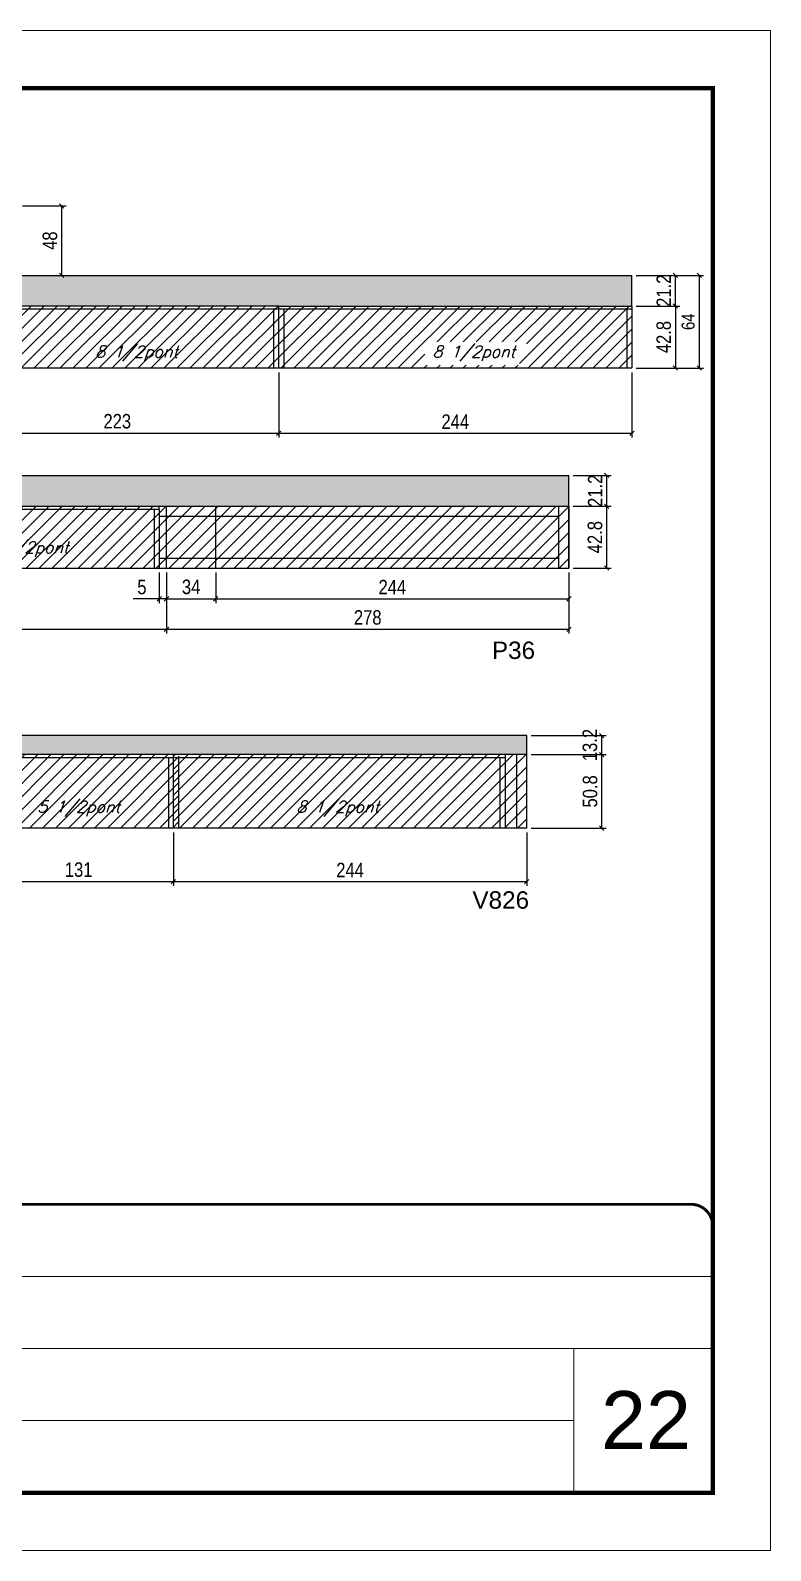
# Model space of a CAD drawing. Extents: x -20960 to -5926, y -2106 to 21915.
# Drawn here: x -9635 to -9123, y 15123 to 16173 of the extents above; entities that cross this region are included whole.
import ezdxf

# ---------------------------------------------------------------- set-up
doc = ezdxf.new("R2010")
doc.units = 0
doc.linetypes.add('CONTINUO', pattern=[0])
doc.linetypes.add('DASHED', pattern=[0.75, 0.5, -0.25])
for name, color, linetype in [('5', 5, 'Continuous'), ('COTA', 241, 'Continuous'), ('Painéis', 200, 'Continuous'), ('Reaproveitamento', 251, 'Continuous'), ('SARR_2.2x7', 40, 'Continuous'), ('SARR_3.5x7', 81, 'Continuous'), ('texto', 7, 'Continuous')]:
    doc.layers.add(name, color=color, linetype=linetype)
for name, color, linetype, lineweight in [('CARIMBO', 255, 'Continuous', 9), ('Folhas', 255, 'Continuous', 9), ('SARRAFO DE PRESSAO', 251, 'DASHED', 9)]:
    doc.layers.add(name, color=color, linetype=linetype, lineweight=lineweight)
doc.styles.add('ARIAL', font='arial.ttf')
doc.styles.add('COTA TECNICA', font='techl___.ttf', dxfattribs={"height": 10})
doc.styles.add('COTA TECNICA-50', font='techl___.ttf', dxfattribs={"height": 9})
doc.styles.add('Romans', font='romans.shx')
doc.styles.get("Standard").update_dxf_attribs({"font": 'arial.ttf'})
doc.dimstyles.new('COTA PAINEL-50', dxfattribs={"dimtxt": 9, "dimasz": 3, "dimexe": 3, "dimexo": 3, "dimgap": 3, "dimtad": 1, "dimdec": 1, "dimzin": 12, "dimdsep": 46, "dimtxsty": 'COTA TECNICA-50', "dimblk1": 'OBLIQUE', "dimblk2": 'OBLIQUE', "dimsah": 1, "dimcen": 0.9, "dimclrd": 4, "dimclre": 4, "dimclrt": 240, "dimadec": 1, "dimazin": 3, "dimtfac": 1, "dimtdec": 1, "dimtmove": 0, "dimatfit": 3, "dimfxl": 1, "dimtolj": 1, "dimtzin": 12, "dimarcsym": 0})
doc.dimstyles.new('PAINEL', dxfattribs={"dimtxt": 10, "dimasz": 3, "dimexe": 3, "dimexo": 3, "dimgap": 3, "dimtad": 1, "dimdec": 1, "dimzin": 12, "dimdsep": 46, "dimtxsty": 'COTA TECNICA', "dimblk1": 'OBLIQUE', "dimblk2": 'OBLIQUE', "dimsah": 1, "dimcen": 0.9, "dimclrd": 4, "dimclre": 4, "dimclrt": 240, "dimadec": 1, "dimazin": 3, "dimtfac": 1, "dimtdec": 1, "dimtmove": 0, "dimatfit": 3, "dimfxl": 1, "dimtolj": 1, "dimtzin": 12, "dimarcsym": 0})
pattern_1 = [(45, (-152502.465, -12538.4326), (-4.49012806, 4.49012806), [])]

# ---------------------------------------------------------------- blocks, each defined once
blk = doc.blocks.new('9999999999')
at = {"color": 30, "linetype": 'CONTINUO'}
for p, q in [((98564.6, 34379.6), (99584, 34379.6)), ((98564.6, 34329.8), (99488, 34329.8)), ((99584, 34329.8), (99488, 34329.8)), ((99488, 34329.8), (99488, 34230.2)), ((98564.6, 34280), (99488, 34280))]:
    blk.add_line(p, q, dxfattribs=at)
at = {"color": 30, "linetype": 'CONTINUO', "const_width": 2}
blk.add_lwpolyline([(99584, 34230.2), (99584, 34414.4, 0.414214), (99569, 34429.4), (98229, 34429.4, 0.414214), (98214, 34414.4), (98214, 34245.2, 0.414214), (98229, 34230.2), (99584, 34230.2)], format="xyb", dxfattribs=at)
at = {"layer": 'Folhas'}
blk.add_lwpolyline([(98139, 34190.2), (99624, 34190.2), (99624, 35240.2), (98139, 35240.2)], close=True, dxfattribs=at)
at = {"layer": 'Folhas', "color": 30, "const_width": 3}
blk.add_lwpolyline([(98214, 34230.2), (99584, 34230.2), (99584, 35200.2), (98214, 35200.2)], close=True, dxfattribs=at)
blk = doc.blocks.new('_Oblique')
at = {"color": 0, "linetype": 'ByBlock', "lineweight": -2}
blk.add_line((-0.5, -0.5), (0.5, 0.5), dxfattribs=at)
blk = doc.blocks.new('*D790')
at = {"layer": 'COTA', "color": 4, "linetype": 'ByBlock', "lineweight": -2, "transparency": 16777216}
for p, q in [((-9463.3, 15936.3), (-9463.3, 15891.3)), ((-9219.3, 15936.3), (-9219.3, 15891.3)), ((-9463.3, 15894.3), (-9219.3, 15894.3))]:
    blk.add_line(p, q, dxfattribs=at)
at = {"layer": 'Defpoints', "color": 0, "linetype": 'ByBlock', "transparency": 16777216}
for p in [(-9463.3, 15939.3), (-9219.3, 15939.3), (-9219.3, 15894.3)]:
    blk.add_point(p, dxfattribs=at)
at = {"layer": 'COTA', "color": 4, "linetype": 'ByBlock', "lineweight": -2, "transparency": 16777216, "xscale": 3, "yscale": 3, "zscale": 3, "rotation": 180}
blk.add_blockref('_Oblique', (-9463.3, 15894.3), dxfattribs=at)
at = {"layer": 'COTA', "color": 4, "linetype": 'ByBlock', "lineweight": -2, "transparency": 16777216, "xscale": 3, "yscale": 3, "zscale": 3}
blk.add_blockref('_Oblique', (-9219.3, 15894.3), dxfattribs=at)
at = {"layer": 'COTA', "color": 240, "linetype": 'ByBlock', "transparency": 16777216, "insert": (-9341.3, 15902.3), "char_height": 10, "attachment_point": 5, "style": 'COTA TECNICA'}
blk.add_mtext('\\A1;244', dxfattribs=at)
blk = doc.blocks.new('*D792')
at = {"layer": 'COTA', "color": 4, "linetype": 'ByBlock', "lineweight": -2, "transparency": 16777216}
for p, q in [((-9216.3, 16003.3), (-9186.2, 16003.3)), ((-9189.2, 15982.1), (-9189.2, 16003.3)), ((-9216.3, 15982.1), (-9186.2, 15982.1))]:
    blk.add_line(p, q, dxfattribs=at)
at = {"layer": 'Defpoints', "color": 0, "linetype": 'ByBlock', "transparency": 16777216}
for p in [(-9219.3, 16003.3), (-9189.2, 16003.3), (-9219.3, 15982.1)]:
    blk.add_point(p, dxfattribs=at)
at = {"layer": 'COTA', "color": 4, "linetype": 'ByBlock', "lineweight": -2, "transparency": 16777216, "xscale": 3, "yscale": 3, "zscale": 3}
for p, rotation in [((-9189.2, 16003.3), 90), ((-9189.2, 15982.1), 270)]:
    blk.add_blockref('_Oblique', p, dxfattribs=dict(at, rotation=rotation))
at = {"layer": 'COTA', "color": 240, "linetype": 'ByBlock', "transparency": 16777216, "insert": (-9197.3, 15992.7), "char_height": 10, "attachment_point": 5, "rotation": 90, "style": 'COTA TECNICA'}
blk.add_mtext('\\A1;21.2', dxfattribs=at)
blk = doc.blocks.new('*D822')
at = {"layer": 'COTA', "color": 4, "lineweight": -2, "transparency": 16777216}
for p, q in [((-9686.3, 15936.3), (-9686.3, 15891.3)), ((-9463.3, 15936.3), (-9463.3, 15891.3)), ((-9686.3, 15894.3), (-9463.3, 15894.3))]:
    blk.add_line(p, q, dxfattribs=at)
at = {"layer": 'Defpoints', "color": 0, "transparency": 16777216}
for p in [(-9686.3, 15939.3), (-9463.3, 15939.3), (-9463.3, 15894.3)]:
    blk.add_point(p, dxfattribs=at)
at = {"layer": 'COTA', "color": 4, "lineweight": -2, "transparency": 16777216, "xscale": 3, "yscale": 3, "zscale": 3, "rotation": 180}
blk.add_blockref('_Oblique', (-9686.3, 15894.3), dxfattribs=at)
at = {"layer": 'COTA', "color": 4, "lineweight": -2, "transparency": 16777216, "xscale": 3, "yscale": 3, "zscale": 3}
blk.add_blockref('_Oblique', (-9463.3, 15894.3), dxfattribs=at)
at = {"layer": 'COTA', "color": 240, "transparency": 16777216, "insert": (-9574.8, 15902.5), "char_height": 10, "attachment_point": 5, "style": 'COTA TECNICA'}
blk.add_mtext('\\A1;223', dxfattribs=at)
blk = doc.blocks.new('*D823')
at = {"layer": 'COTA', "color": 4, "lineweight": -2, "transparency": 16777216}
for p, q in [((-9216.3, 15982.1), (-9186.2, 15982.1)), ((-9189.2, 15982.1), (-9189.2, 15939.3)), ((-9216.3, 15939.3), (-9186.2, 15939.3))]:
    blk.add_line(p, q, dxfattribs=at)
at = {"layer": 'Defpoints', "color": 0, "transparency": 16777216}
for p in [(-9219.3, 15982.1), (-9219.3, 15939.3), (-9189.2, 15939.3)]:
    blk.add_point(p, dxfattribs=at)
at = {"layer": 'COTA', "color": 4, "lineweight": -2, "transparency": 16777216, "xscale": 3, "yscale": 3, "zscale": 3}
for p, rotation in [((-9189.2, 15982.1), 90), ((-9189.2, 15939.3), 270)]:
    blk.add_blockref('_Oblique', p, dxfattribs=dict(at, rotation=rotation))
at = {"layer": 'COTA', "color": 240, "transparency": 16777216, "insert": (-9197.3, 15960.7), "char_height": 10, "attachment_point": 5, "rotation": 90, "style": 'COTA TECNICA'}
blk.add_mtext('\\A1;42.8', dxfattribs=at)
blk = doc.blocks.new('*D828')
at = {"layer": 'COTA', "color": 4, "lineweight": -2, "ltscale": 25, "transparency": 16777216}
for p, q in [((-9640.3, 16051.3), (-9610.2, 16051.3)), ((-9613.2, 16003.3), (-9613.2, 16051.3)), ((-9640.3, 16003.3), (-9610.2, 16003.3))]:
    blk.add_line(p, q, dxfattribs=at)
at = {"layer": 'Defpoints', "color": 0, "ltscale": 25, "transparency": 16777216}
for p in [(-9643.3, 16051.3), (-9613.2, 16051.3), (-9643.3, 16003.3)]:
    blk.add_point(p, dxfattribs=at)
at = {"layer": 'COTA', "color": 4, "lineweight": -2, "ltscale": 25, "transparency": 16777216, "xscale": 3, "yscale": 3, "zscale": 3}
for p, rotation in [((-9613.2, 16051.3), 90), ((-9613.2, 16003.3), 270)]:
    blk.add_blockref('_Oblique', p, dxfattribs=dict(at, rotation=rotation))
at = {"layer": 'COTA', "color": 240, "ltscale": 25, "transparency": 16777216, "insert": (-9621.3, 16027.3), "char_height": 10, "attachment_point": 5, "rotation": 90, "style": 'COTA TECNICA'}
blk.add_mtext('\\A1;48', dxfattribs=at)
blk = doc.blocks.new('*D831')
at = {"layer": 'COTA', "color": 4, "lineweight": -2, "transparency": 16777216}
for p, q in [((-9216.3, 16003.3), (-9169.8, 16003.3)), ((-9172.8, 16003.3), (-9172.8, 15939.3)), ((-9216.3, 15939.3), (-9169.8, 15939.3))]:
    blk.add_line(p, q, dxfattribs=at)
at = {"layer": 'Defpoints', "color": 0, "transparency": 16777216}
for p in [(-9219.3, 16003.3), (-9219.3, 15939.3), (-9172.8, 15939.3)]:
    blk.add_point(p, dxfattribs=at)
at = {"layer": 'COTA', "color": 4, "lineweight": -2, "transparency": 16777216, "xscale": 3, "yscale": 3, "zscale": 3}
for p, rotation in [((-9172.8, 16003.3), 90), ((-9172.8, 15939.3), 270)]:
    blk.add_blockref('_Oblique', p, dxfattribs=dict(at, rotation=rotation))
at = {"layer": 'COTA', "color": 240, "transparency": 16777216, "insert": (-9180.4, 15971.3), "char_height": 9, "attachment_point": 5, "rotation": 90, "style": 'COTA TECNICA-50'}
blk.add_mtext('\\A1;64', dxfattribs=at)
blk = doc.blocks.new('*D770')
at = {"layer": 'COTA', "color": 4, "linetype": 'ByBlock', "lineweight": -2, "transparency": 16777216}
for p, q in [((-9667, 15618.5), (-9667, 15581.6)), ((-9536, 15618.5), (-9536, 15581.6)), ((-9667, 15584.6), (-9536, 15584.6))]:
    blk.add_line(p, q, dxfattribs=at)
at = {"layer": 'Defpoints', "color": 0, "linetype": 'ByBlock', "transparency": 16777216}
for p in [(-9667, 15621.5), (-9536, 15621.5), (-9536, 15584.6)]:
    blk.add_point(p, dxfattribs=at)
at = {"layer": 'COTA', "color": 4, "linetype": 'ByBlock', "lineweight": -2, "transparency": 16777216, "xscale": 3, "yscale": 3, "zscale": 3, "rotation": 180}
blk.add_blockref('_Oblique', (-9667, 15584.6), dxfattribs=at)
at = {"layer": 'COTA', "color": 4, "linetype": 'ByBlock', "lineweight": -2, "transparency": 16777216, "xscale": 3, "yscale": 3, "zscale": 3}
blk.add_blockref('_Oblique', (-9536, 15584.6), dxfattribs=at)
at = {"layer": 'COTA', "color": 240, "linetype": 'ByBlock', "transparency": 16777216, "insert": (-9601.5, 15592.8), "char_height": 10, "attachment_point": 5, "style": 'COTA TECNICA'}
blk.add_mtext('\\A1;131', dxfattribs=at)
blk = doc.blocks.new('*D771')
at = {"layer": 'COTA', "color": 4, "linetype": 'ByBlock', "lineweight": -2, "transparency": 16777216}
for p, q in [((-9292, 15618.5), (-9292, 15581.6)), ((-9536, 15598.5), (-9536, 15581.6)), ((-9536, 15584.6), (-9292, 15584.6))]:
    blk.add_line(p, q, dxfattribs=at)
at = {"layer": 'Defpoints', "color": 0, "linetype": 'ByBlock', "transparency": 16777216}
for p in [(-9292, 15621.5), (-9536, 15601.5), (-9292, 15584.6)]:
    blk.add_point(p, dxfattribs=at)
at = {"layer": 'COTA', "color": 4, "linetype": 'ByBlock', "lineweight": -2, "transparency": 16777216, "xscale": 3, "yscale": 3, "zscale": 3, "rotation": 180}
blk.add_blockref('_Oblique', (-9536, 15584.6), dxfattribs=at)
at = {"layer": 'COTA', "color": 4, "linetype": 'ByBlock', "lineweight": -2, "transparency": 16777216, "xscale": 3, "yscale": 3, "zscale": 3}
blk.add_blockref('_Oblique', (-9292, 15584.6), dxfattribs=at)
at = {"layer": 'COTA', "color": 240, "linetype": 'ByBlock', "transparency": 16777216, "insert": (-9414, 15592.6), "char_height": 10, "attachment_point": 5, "style": 'COTA TECNICA'}
blk.add_mtext('\\A1;244', dxfattribs=at)
blk = doc.blocks.new('*D775')
at = {"layer": 'COTA', "color": 4, "lineweight": -2, "transparency": 16777216}
for p, q in [((-9289, 15672.3), (-9237.1, 15672.3)), ((-9240.1, 15621.5), (-9240.1, 15672.3)), ((-9289, 15621.5), (-9237.1, 15621.5))]:
    blk.add_line(p, q, dxfattribs=at)
at = {"layer": 'Defpoints', "color": 0, "transparency": 16777216}
for p in [(-9292, 15672.3), (-9240.1, 15672.3), (-9292, 15621.5)]:
    blk.add_point(p, dxfattribs=at)
at = {"layer": 'COTA', "color": 4, "lineweight": -2, "transparency": 16777216, "xscale": 3, "yscale": 3, "zscale": 3}
for p, rotation in [((-9240.1, 15672.3), 90), ((-9240.1, 15621.5), 270)]:
    blk.add_blockref('_Oblique', p, dxfattribs=dict(at, rotation=rotation))
at = {"layer": 'COTA', "color": 240, "transparency": 16777216, "insert": (-9248.2, 15646.9), "char_height": 10, "attachment_point": 5, "rotation": 90, "style": 'COTA TECNICA'}
blk.add_mtext('\\A1;50.8', dxfattribs=at)
blk = doc.blocks.new('*D810')
at = {"layer": 'COTA', "color": 4, "lineweight": -2, "ltscale": 25, "transparency": 16777216}
for p, q in [((-9289, 15685.5), (-9237.1, 15685.5)), ((-9240.1, 15672.3), (-9240.1, 15685.5)), ((-9289, 15672.3), (-9237.1, 15672.3))]:
    blk.add_line(p, q, dxfattribs=at)
at = {"layer": 'Defpoints', "color": 0, "ltscale": 25, "transparency": 16777216}
for p in [(-9292, 15685.5), (-9240.1, 15685.5), (-9292, 15672.3)]:
    blk.add_point(p, dxfattribs=at)
at = {"layer": 'COTA', "color": 4, "lineweight": -2, "ltscale": 25, "transparency": 16777216, "xscale": 3, "yscale": 3, "zscale": 3}
for p, rotation in [((-9240.1, 15685.5), 90), ((-9240.1, 15672.3), 270)]:
    blk.add_blockref('_Oblique', p, dxfattribs=dict(at, rotation=rotation))
at = {"layer": 'COTA', "color": 240, "ltscale": 25, "transparency": 16777216, "insert": (-9248.3, 15678.9), "char_height": 10, "attachment_point": 5, "rotation": 90, "style": 'COTA TECNICA'}
blk.add_mtext('\\A1;13.2', dxfattribs=at)
blk = doc.blocks.new('*D778')
at = {"layer": 'COTA', "color": 4, "linetype": 'ByBlock', "lineweight": -2, "transparency": 16777216}
for p, q in [((-9540.8, 15798.1), (-9540.8, 15755.9)), ((-9262.8, 15798.1), (-9262.8, 15755.9)), ((-9540.8, 15758.9), (-9262.8, 15758.9))]:
    blk.add_line(p, q, dxfattribs=at)
at = {"layer": 'Defpoints', "color": 0, "linetype": 'ByBlock', "transparency": 16777216}
for p in [(-9540.8, 15801.1), (-9262.8, 15801.1), (-9262.8, 15758.9)]:
    blk.add_point(p, dxfattribs=at)
at = {"layer": 'COTA', "color": 4, "linetype": 'ByBlock', "lineweight": -2, "transparency": 16777216, "xscale": 3, "yscale": 3, "zscale": 3, "rotation": 180}
blk.add_blockref('_Oblique', (-9540.8, 15758.9), dxfattribs=at)
at = {"layer": 'COTA', "color": 4, "linetype": 'ByBlock', "lineweight": -2, "transparency": 16777216, "xscale": 3, "yscale": 3, "zscale": 3}
blk.add_blockref('_Oblique', (-9262.8, 15758.9), dxfattribs=at)
at = {"layer": 'COTA', "color": 240, "linetype": 'ByBlock', "transparency": 16777216, "insert": (-9401.8, 15767), "char_height": 10, "attachment_point": 5, "style": 'COTA TECNICA'}
blk.add_mtext('\\A1;278', dxfattribs=at)
blk = doc.blocks.new('*D818')
at = {"layer": 'COTA', "color": 4, "lineweight": -2, "ltscale": 25, "transparency": 16777216}
for p, q in [((-9259.8, 15843.9), (-9233.7, 15843.9)), ((-9236.7, 15801.1), (-9236.7, 15843.9)), ((-9259.8, 15801.1), (-9233.7, 15801.1))]:
    blk.add_line(p, q, dxfattribs=at)
at = {"layer": 'Defpoints', "color": 0, "ltscale": 25, "transparency": 16777216}
for p in [(-9262.8, 15843.9), (-9236.7, 15843.9), (-9262.8, 15801.1)]:
    blk.add_point(p, dxfattribs=at)
at = {"layer": 'COTA', "color": 4, "lineweight": -2, "ltscale": 25, "transparency": 16777216, "xscale": 3, "yscale": 3, "zscale": 3}
for p, rotation in [((-9236.7, 15843.9), 90), ((-9236.7, 15801.1), 270)]:
    blk.add_blockref('_Oblique', p, dxfattribs=dict(at, rotation=rotation))
at = {"layer": 'COTA', "color": 240, "ltscale": 25, "transparency": 16777216, "insert": (-9244.8, 15822.5), "char_height": 10, "attachment_point": 5, "rotation": 90, "style": 'COTA TECNICA'}
blk.add_mtext('\\A1;42.8', dxfattribs=at)
blk = doc.blocks.new('*D819')
at = {"layer": 'COTA', "color": 4, "lineweight": -2, "ltscale": 25, "transparency": 16777216}
for p, q in [((-9784.8, 15798.1), (-9784.8, 15755.9)), ((-9540.8, 15798.1), (-9540.8, 15755.9)), ((-9784.8, 15758.9), (-9540.8, 15758.9))]:
    blk.add_line(p, q, dxfattribs=at)
at = {"layer": 'Defpoints', "color": 0, "ltscale": 25, "transparency": 16777216}
for p in [(-9784.8, 15801.1), (-9540.8, 15801.1), (-9540.8, 15758.9)]:
    blk.add_point(p, dxfattribs=at)
at = {"layer": 'COTA', "color": 4, "lineweight": -2, "ltscale": 25, "transparency": 16777216, "xscale": 3, "yscale": 3, "zscale": 3, "rotation": 180}
blk.add_blockref('_Oblique', (-9784.8, 15758.9), dxfattribs=at)
at = {"layer": 'COTA', "color": 4, "lineweight": -2, "ltscale": 25, "transparency": 16777216, "xscale": 3, "yscale": 3, "zscale": 3}
blk.add_blockref('_Oblique', (-9540.8, 15758.9), dxfattribs=at)
at = {"layer": 'COTA', "color": 240, "ltscale": 25, "transparency": 16777216, "insert": (-9662.8, 15767), "char_height": 10, "attachment_point": 5, "style": 'COTA TECNICA'}
blk.add_mtext('\\A1;244', dxfattribs=at)
blk = doc.blocks.new('*D832')
at = {"layer": 'COTA', "color": 4, "lineweight": -2, "ltscale": 25, "transparency": 16777216}
for p, q in [((-9545.8, 15798.1), (-9545.8, 15776.9)), ((-9540.8, 15798.1), (-9540.8, 15776.9)), ((-9545.8, 15779.9), (-9563.9, 15779.9)), ((-9540.8, 15779.9), (-9545.8, 15779.9)), ((-9540.8, 15779.9), (-9537.8, 15779.9))]:
    blk.add_line(p, q, dxfattribs=at)
at = {"layer": 'Defpoints', "color": 0, "ltscale": 25, "transparency": 16777216}
for p in [(-9545.8, 15801.1), (-9540.8, 15801.1), (-9545.8, 15779.9)]:
    blk.add_point(p, dxfattribs=at)
at = {"layer": 'COTA', "color": 4, "lineweight": -2, "ltscale": 25, "transparency": 16777216, "xscale": 3, "yscale": 3, "zscale": 3}
blk.add_blockref('_Oblique', (-9545.8, 15779.9), dxfattribs=at)
at = {"layer": 'COTA', "color": 4, "lineweight": -2, "ltscale": 25, "transparency": 16777216, "xscale": 3, "yscale": 3, "zscale": 3, "rotation": 180}
blk.add_blockref('_Oblique', (-9540.8, 15779.9), dxfattribs=at)
at = {"layer": 'COTA', "color": 240, "ltscale": 25, "transparency": 16777216, "insert": (-9557.8, 15788), "char_height": 10, "attachment_point": 5, "style": 'COTA TECNICA'}
blk.add_mtext('\\A1;5', dxfattribs=at)
blk = doc.blocks.new('*D793')
at = {"layer": 'COTA', "color": 4, "lineweight": -2, "ltscale": 25, "transparency": 16777216}
for p, q in [((-9259.8, 15865.1), (-9233.7, 15865.1)), ((-9236.7, 15843.9), (-9236.7, 15865.1)), ((-9259.8, 15843.9), (-9233.7, 15843.9))]:
    blk.add_line(p, q, dxfattribs=at)
at = {"layer": 'Defpoints', "color": 0, "ltscale": 25, "transparency": 16777216}
for p in [(-9262.8, 15865.1), (-9236.7, 15865.1), (-9262.8, 15843.9)]:
    blk.add_point(p, dxfattribs=at)
at = {"layer": 'COTA', "color": 4, "lineweight": -2, "ltscale": 25, "transparency": 16777216, "xscale": 3, "yscale": 3, "zscale": 3}
for p, rotation in [((-9236.7, 15865.1), 90), ((-9236.7, 15843.9), 270)]:
    blk.add_blockref('_Oblique', p, dxfattribs=dict(at, rotation=rotation))
at = {"layer": 'COTA', "color": 240, "ltscale": 25, "transparency": 16777216, "insert": (-9244.7, 15854.5), "char_height": 10, "attachment_point": 5, "rotation": 90, "style": 'COTA TECNICA'}
blk.add_mtext('\\A1;21.2', dxfattribs=at)
blk = doc.blocks.new('*D833')
at = {"layer": 'COTA', "color": 4, "lineweight": -2, "ltscale": 25, "transparency": 16777216}
for p, q in [((-9540.8, 15798.1), (-9540.8, 15776.9)), ((-9506.8, 15798.1), (-9506.8, 15776.9)), ((-9540.8, 15779.9), (-9506.8, 15779.9))]:
    blk.add_line(p, q, dxfattribs=at)
at = {"layer": 'Defpoints', "color": 0, "ltscale": 25, "transparency": 16777216}
for p in [(-9540.8, 15801.1), (-9506.8, 15801.1), (-9506.8, 15779.9)]:
    blk.add_point(p, dxfattribs=at)
at = {"layer": 'COTA', "color": 4, "lineweight": -2, "ltscale": 25, "transparency": 16777216, "xscale": 3, "yscale": 3, "zscale": 3, "rotation": 180}
blk.add_blockref('_Oblique', (-9540.8, 15779.9), dxfattribs=at)
at = {"layer": 'COTA', "color": 4, "lineweight": -2, "ltscale": 25, "transparency": 16777216, "xscale": 3, "yscale": 3, "zscale": 3}
blk.add_blockref('_Oblique', (-9506.8, 15779.9), dxfattribs=at)
at = {"layer": 'COTA', "color": 240, "ltscale": 25, "transparency": 16777216, "insert": (-9523.8, 15788.1), "char_height": 10, "attachment_point": 5, "style": 'COTA TECNICA'}
blk.add_mtext('\\A1;34', dxfattribs=at)
blk = doc.blocks.new('*D794')
at = {"layer": 'COTA', "color": 4, "lineweight": -2, "ltscale": 25, "transparency": 16777216}
for p, q in [((-9506.8, 15798.1), (-9506.8, 15776.9)), ((-9262.8, 15798.1), (-9262.8, 15776.9)), ((-9506.8, 15779.9), (-9262.8, 15779.9))]:
    blk.add_line(p, q, dxfattribs=at)
at = {"layer": 'Defpoints', "color": 0, "ltscale": 25, "transparency": 16777216}
for p in [(-9506.8, 15801.1), (-9262.8, 15801.1), (-9262.8, 15779.9)]:
    blk.add_point(p, dxfattribs=at)
at = {"layer": 'COTA', "color": 4, "lineweight": -2, "ltscale": 25, "transparency": 16777216, "xscale": 3, "yscale": 3, "zscale": 3, "rotation": 180}
blk.add_blockref('_Oblique', (-9506.8, 15779.9), dxfattribs=at)
at = {"layer": 'COTA', "color": 4, "lineweight": -2, "ltscale": 25, "transparency": 16777216, "xscale": 3, "yscale": 3, "zscale": 3}
blk.add_blockref('_Oblique', (-9262.8, 15779.9), dxfattribs=at)
at = {"layer": 'COTA', "color": 240, "ltscale": 25, "transparency": 16777216, "insert": (-9384.8, 15788), "char_height": 10, "attachment_point": 5, "style": 'COTA TECNICA'}
blk.add_mtext('\\A1;244', dxfattribs=at)

msp = doc.modelspace()

# ---------------------------------------------------------------- hatches: boundary and pattern name
at = {"layer": 'COTA', "ltscale": 25}
h = msp.add_hatch(dxfattribs=at)
h.set_pattern_fill('AR-CONC', color=256, scale=0.03)
h.set_pattern_definition([(50, (-156714.74, -7704.1394), (5.46554007, -0.47817257), [0.5715, -6.2865]), (355, (-156714.74, -7704.1394), (-1.05730264, 5.73170536), [0.4572, -5.02921753]), (100.4514447, (-156714.2847, -7704.1793), (4.40823741, 5.25353256), [0.48570026, -5.34270734]), (46.1842, (-156714.74, -7702.6154), (8.13237123, -1.26126984), [0.85725, -9.42975]), (96.6355576, (-156714.0625, -7702.7205), (7.12212402, 7.42278374), [0.7285507, -8.01406824]), (351.184151, (-156714.74, -7702.6154), (7.122124, 7.42278374), [0.685799, -7.54379196]), (21, (-156713.978, -7702.9964), (4.54843174, -3.06795595), [0.5715, -6.2865]), (326, (-156713.978, -7702.9964), (1.85406085, 5.52563898), [0.4572, -5.0292]), (71.451445, (-156713.599, -7703.252), (6.40249258, 2.45768307), [0.48570026, -5.34269813]), (37.5, (-156714.7402, -7704.1394), (0.092658098, 2.536651166), [0, -4.96824, 0, -5.1054, 0, -5.04825]), (7.5, (-156714.7402, -7704.1394), (2.004589875, 3.005417245), [0, -2.91084, 0, -4.85394, 0, -1.92405]), (327.5, (-156716.4394, -7704.1394), (4.067717855, -0.17186232), [0, -1.905, 0, -5.9436, 0, -7.8867]), (317.5, (-156717.2014, -7704.1394), (4.44387544, 0.76279473), [0, -2.4765, 0, -3.94716, 0, -5.6007])])
h.paths.add_polyline_path([(-9686.28, 15982.14), (-9463.28, 15982.14), (-9219.28, 15982.14), (-9219.28, 16003.34), (-9643.28, 16003.34), (-10225.28, 16003.34), (-10225.28, 15989.34), (-9730.28, 15989.34), (-9730.28, 15939.34), (-9686.28, 15939.34)])
h = msp.add_hatch(dxfattribs=at)
h.set_pattern_fill('AR-CONC', color=256, scale=0.03)
h.set_pattern_definition([(50, (-147740.269, -7948.827), (5.46554007, -0.47817257), [0.5715, -6.2865]), (355, (-147740.269, -7948.827), (-1.05730264, 5.73170536), [0.4572, -5.02921753]), (100.4514447, (-147739.8136, -7948.867), (4.40823741, 5.25353256), [0.48570026, -5.34270734]), (46.1842, (-147740.269, -7947.303), (8.13237123, -1.26126984), [0.85725, -9.42975]), (96.6355576, (-147739.591, -7947.408), (7.122124, 7.42278374), [0.7285507, -8.01406824]), (351.184151, (-147740.269, -7947.303), (7.122124, 7.42278374), [0.685799, -7.54379196]), (21, (-147739.507, -7947.684), (4.54843174, -3.06795595), [0.5715, -6.2865]), (326, (-147739.507, -7947.684), (1.85406085, 5.52563898), [0.4572, -5.0292]), (71.451445, (-147739.128, -7947.94), (6.40249258, 2.45768307), [0.48570026, -5.34269813]), (37.5, (-147740.269, -7948.8272), (0.092658098, 2.536651166), [0, -4.96824, 0, -5.1054, 0, -5.04825]), (7.5, (-147740.269, -7948.8272), (2.004589875, 3.005417245), [0, -2.91084, 0, -4.85394, 0, -1.92405]), (327.5, (-147741.9683, -7948.8272), (4.067717855, -0.17186232), [0, -1.905, 0, -5.9436, 0, -7.8867]), (317.5, (-147742.7303, -7948.8272), (4.44387544, 0.76279473), [0, -2.4765, 0, -3.94716, 0, -5.6007])])
h.paths.add_polyline_path([(-10432.78, 15865.06), (-10432.78, 15843.86), (-9262.78, 15843.86), (-9262.78, 15865.06)])
at = {"layer": 'COTA', "linetype": 'ByBlock'}
h = msp.add_hatch(dxfattribs=at)
h.set_pattern_fill('AR-CONC', color=256, scale=0.03)
h.set_pattern_definition([(50, (-152544.062, -16012.6736), (5.46554007, -0.47817257), [0.5715, -6.2865]), (355, (-152544.062, -16012.6736), (-1.05730264, 5.73170536), [0.4572, -5.02921753]), (100.4514447, (-152543.6064, -16012.7134), (4.40823741, 5.25353256), [0.48570026, -5.34270734]), (46.1842, (-152544.062, -16011.1496), (8.13237123, -1.26126984), [0.85725, -9.42975]), (96.6355576, (-152543.384, -16011.255), (7.12212402, 7.42278374), [0.7285507, -8.01406824]), (351.184151, (-152544.062, -16011.15), (7.122124, 7.42278374), [0.685799, -7.54379196]), (21, (-152543.3, -16011.5306), (4.54843174, -3.06795595), [0.5715, -6.2865]), (326, (-152543.3, -16011.5306), (1.85406085, 5.52563898), [0.4572, -5.0292]), (71.451445, (-152542.921, -16011.786), (6.40249258, 2.45768307), [0.48570026, -5.34269813]), (37.5, (-152544.062, -16012.6736), (0.092658098, 2.536651166), [0, -4.96824, 0, -5.1054, 0, -5.04825]), (7.5, (-152544.062, -16012.6736), (2.004589875, 3.005417245), [0, -2.91084, 0, -4.85394, 0, -1.92405]), (327.5, (-152545.7612, -16012.6736), (4.067717855, -0.17186232), [0, -1.905, 0, -5.9436, 0, -7.8867]), (317.5, (-152546.523, -16012.6736), (4.44387544, 0.76279473), [0, -2.4765, 0, -3.94716, 0, -5.6007])])
h.paths.add_polyline_path([(-9910.95, 15672.33), (-9291.95, 15672.33), (-9291.95, 15685.53), (-9930.95, 15685.53), (-9930.95, 15621.53), (-9910.95, 15621.53)])
at = {"layer": 'Reaproveitamento', "linetype": 'ByBlock'}
h = msp.add_hatch(dxfattribs=at)
h.set_pattern_fill('ANSI31', color=256, scale=2)
h.set_pattern_definition([(45, (-152533.0364, -16019.359), (-4.49012806, 4.49012806), [])])
h.paths.add_polyline_path([(-9686.28, 15982.14), (-9686.28, 15939.34), (-9219.28, 15939.34), (-9219.28, 15982.14)])
h.paths.add_polyline_path([(-9364.87, 15941.38), (-9297.25, 15941.38), (-9291.75, 15957.36), (-9359.37, 15957.36)], flags=16)
h = msp.add_hatch(dxfattribs=at)
h.set_pattern_fill('ANSI31', color=256, scale=2)
h.set_pattern_definition(pattern_1)
h.paths.add_polyline_path([(-9540.78, 15801.06), (-9540.78, 15843.86), (-9784.78, 15843.86), (-9784.78, 15801.06)])
h = msp.add_hatch(dxfattribs=at)
h.set_pattern_fill('ANSI31', color=256, scale=2)
h.set_pattern_definition(pattern_1)
h.paths.add_polyline_path([(-9506.78, 15843.86), (-9540.78, 15843.86), (-9540.78, 15801.06), (-9506.78, 15801.06)])
h = msp.add_hatch(dxfattribs=at)
h.set_pattern_fill('ANSI31', color=256, scale=2)
h.set_pattern_definition(pattern_1)
h.paths.add_polyline_path([(-9262.78, 15801.06), (-9262.78, 15843.86), (-9506.78, 15843.86), (-9506.78, 15801.06)])
h = msp.add_hatch(dxfattribs=at)
h.set_pattern_fill('ANSI31', color=256, scale=2)
h.set_pattern_definition([(45, (-152544.062, -16012.6736), (-4.49012806, 4.49012806), [])])
h.paths.add_polyline_path([(-9531.95, 15672.33), (-9666.95, 15672.33), (-9666.95, 15621.53), (-9531.95, 15621.53)])
h = msp.add_hatch(dxfattribs=at)
h.set_pattern_fill('ANSI31', color=256, scale=2)
h.set_pattern_definition([(45, (-152548.062, -16012.6736), (-4.49012806, 4.49012806), [])])
h.paths.add_polyline_path([(-9291.95, 15621.53), (-9291.95, 15672.33), (-9535.95, 15672.33), (-9535.95, 15621.53)])

# ---------------------------------------------------------------- linework, layer by layer
at = {"layer": 'COTA', "linetype": 'ByBlock'}
for p, q in [((-9643.28, 16003.34), (-9219.28, 16003.34)), ((-9219.28, 15982.14), (-9219.28, 16003.34)), ((-9291.95, 15685.53), (-9930.95, 15685.53)), ((-9291.95, 15672.33), (-9291.95, 15685.53))]:
    msp.add_line(p, q, dxfattribs=at)
at = {"layer": 'COTA', "ltscale": 25}
for p in [(-9765.78, 15865.06), (-9262.78, 15843.86)]:
    msp.add_line(p, (-9262.78, 15865.06), dxfattribs=at)
at = {"layer": 'Painéis', "linetype": 'ByBlock'}
for p, q in [((-9463.28, 15982.14), (-9686.28, 15982.14)), ((-9463.28, 15982.14), (-9219.28, 15982.14)), ((-9463.28, 15939.34), (-9463.28, 15982.14)), ((-9219.28, 15982.14), (-9219.28, 15939.34)), ((-9643.28, 15939.34), (-9219.28, 15939.34)), ((-9463.28, 15939.34), (-9219.28, 15939.34)), ((-9784.78, 15843.86), (-9262.78, 15843.86)), ((-9540.78, 15801.06), (-9540.78, 15843.86)), ((-9506.78, 15801.06), (-9506.78, 15843.86)), ((-9262.78, 15801.06), (-9262.78, 15843.86)), ((-9784.78, 15801.06), (-9262.78, 15801.06)), ((-9291.95, 15672.33), (-9910.95, 15672.33)), ((-9535.95, 15621.53), (-9535.95, 15672.33)), ((-9291.95, 15621.53), (-9291.95, 15672.33)), ((-9291.95, 15621.53), (-9910.95, 15621.53))]:
    msp.add_line(p, q, dxfattribs=at)
at = {"layer": 'SARR_2.2x7', "linetype": 'Continuous'}
for p, q in [((-9219.28, 15979.94), (-9671.28, 15979.94)), ((-9545.78, 15841.66), (-9769.8, 15841.66)), ((-9545.78, 15841.66), (-9545.78, 15843.86)), ((-9269.78, 15836.86), (-9545.78, 15836.86)), ((-9269.78, 15801.06), (-9269.78, 15843.86)), ((-9545.78, 15808.06), (-9269.78, 15808.06)), ((-9306.95, 15670.13), (-9895.97, 15670.13)), ((-9298.95, 15672.33), (-9298.95, 15621.53))]:
    msp.add_line(p, q, dxfattribs=at)
at = {"layer": 'SARR_3.5x7'}
for p, q in [((-9466.78, 15979.94), (-9466.78, 15939.34)), ((-9459.78, 15979.94), (-9459.78, 15939.34)), ((-9222.78, 15979.94), (-9222.78, 15939.34)), ((-9549.28, 15841.66), (-9549.28, 15801.06)), ((-9545.78, 15841.66), (-9545.78, 15801.06)), ((-9262.78, 15843.86), (-9262.78, 15801.06)), ((-9539.45, 15670.13), (-9539.45, 15621.53)), ((-9532.45, 15670.13), (-9532.45, 15621.53)), ((-9310.45, 15670.13), (-9310.45, 15621.53)), ((-9306.95, 15672.33), (-9306.95, 15621.53))]:
    msp.add_line(p, q, dxfattribs=at)

# ---------------------------------------------------------------- block references
at = {"layer": 'SARRAFO DE PRESSAO', "color": 6, "linetype": 'ByBlock'}
msp.add_blockref('9999999999', (-108747.48, -19067.69), dxfattribs=at)

# ---------------------------------------------------------------- texts
at = {"layer": '5', "linetype": 'Continuous'}
for s, rotation, p in [('P36', 0.00004, (-9316.01, 15738.38)), ('V826', 359.99996, (-9329.47, 15565.9))]:
    msp.add_text(s, height=12, rotation=rotation, dxfattribs=at).set_placement(p)
at = {"layer": 'CARIMBO', "style": 'ARIAL'}
msp.add_text('22', height=40, dxfattribs=at).set_placement((-9240.64, 15192.66))
at = {"layer": 'texto', "color": 2, "char_height": 8, "attachment_point": 5, "style": 'Romans'}
for s, insert in [('{\\Q19;\\C256;8 1/2pont}', (-9561.44, 15949.37)), ('{\\Q19;\\C256;8 1/2pont}', (-9328.5, 15949.37)), ('{\\Q19;\\C256;8 1/2pont}', (-9637.02, 15814.06)), ('{\\Q19;\\C256;5 1/2pont}', (-9601.45, 15634.98)), ('{\\Q19;\\C256;8 1/2pont}', (-9422.5, 15634.98))]:
    msp.add_mtext(s, dxfattribs=dict(at, insert=insert))

# ---------------------------------------------------------------- dimensions: what is measured, and where the dimension line sits
at = {"layer": 'COTA', "ltscale": 25}
for base, p1, p2, picture, middle in [((-9613.18, 16051.34), (-9643.28, 16003.34), (-9643.28, 16051.34), '*D828', (-9621.27, 16027.34)), ((-9236.68, 15843.86), (-9262.78, 15801.06), (-9262.78, 15843.86), '*D818', (-9244.78, 15822.46))]:
    dim = msp.add_linear_dim(base=base, p1=p1, p2=p2, angle=90, dimstyle='PAINEL', dxfattribs=at)
    dim.commit()
    dim.dimension.update_dxf_attribs({"geometry": picture, "text_midpoint": middle})
at = {"layer": 'COTA', "linetype": 'ByBlock'}
dim = msp.add_linear_dim(base=(-9189.23, 16003.34), p1=(-9219.28, 15982.14), p2=(-9219.28, 16003.34), angle=90, dimstyle='PAINEL', dxfattribs=at)
dim.commit()
dim.dimension.update_dxf_attribs({"geometry": '*D792', "text_midpoint": (-9189.23, 15992.74), "dimtype": 160})
at = {"layer": 'COTA'}
for base, p1, p2, dimstyle, picture, middle in [((-9172.78, 15939.34), (-9219.28, 16003.34), (-9219.28, 15939.34), 'COTA PAINEL-50', '*D831', (-9180.37, 15971.34)), ((-9189.23, 15939.34), (-9219.28, 15982.14), (-9219.28, 15939.34), 'PAINEL', '*D823', (-9197.32, 15960.74)), ((-9240.07, 15672.33), (-9291.95, 15621.53), (-9291.95, 15672.33), 'PAINEL', '*D775', (-9248.2, 15646.93))]:
    dim = msp.add_linear_dim(base=base, p1=p1, p2=p2, angle=90, dimstyle=dimstyle, dxfattribs=at)
    dim.commit()
    dim.dimension.update_dxf_attribs({"geometry": picture, "text_midpoint": middle})
dim = msp.add_linear_dim(base=(-9463.28, 15894.26), p1=(-9686.28, 15939.34), p2=(-9463.28, 15939.34), dimstyle='PAINEL', dxfattribs=at)
dim.commit()
dim.dimension.update_dxf_attribs({"geometry": '*D822', "text_midpoint": (-9574.78, 15902.47)})
at = {"layer": 'COTA', "linetype": 'ByBlock'}
for base, p1, p2, picture, middle in [((-9219.28, 15894.26), (-9463.28, 15939.34), (-9219.28, 15939.34), '*D790', (-9341.28, 15902.33)), ((-9262.78, 15758.91), (-9540.78, 15801.06), (-9262.78, 15801.06), '*D778', (-9401.78, 15767)), ((-9535.95, 15584.57), (-9666.95, 15621.53), (-9535.95, 15621.53), '*D770', (-9601.45, 15592.79)), ((-9291.95, 15584.57), (-9535.95, 15601.53), (-9291.95, 15621.53), '*D771', (-9413.95, 15592.64))]:
    dim = msp.add_linear_dim(base=base, p1=p1, p2=p2, dimstyle='PAINEL', override={"dimtmove": 1}, dxfattribs=at)
    dim.commit()
    dim.dimension.update_dxf_attribs({"geometry": picture, "text_midpoint": middle})
at = {"layer": 'COTA', "ltscale": 25}
for base, p1, p2, picture, middle in [((-9236.68, 15865.06), (-9262.78, 15843.86), (-9262.78, 15865.06), '*D793', (-9236.68, 15854.46)), ((-9240.07, 15685.53), (-9291.95, 15672.33), (-9291.95, 15685.53), '*D810', (-9240.07, 15678.93))]:
    dim = msp.add_linear_dim(base=base, p1=p1, p2=p2, angle=90, dimstyle='PAINEL', dxfattribs=at)
    dim.commit()
    dim.dimension.update_dxf_attribs({"geometry": picture, "text_midpoint": middle, "dimtype": 160})
dim = msp.add_linear_dim(base=(-9540.78, 15758.91), p1=(-9784.78, 15801.06), p2=(-9540.78, 15801.06), dimstyle='PAINEL', override={"dimtmove": 1}, dxfattribs=at)
dim.commit()
dim.dimension.update_dxf_attribs({"geometry": '*D819', "text_midpoint": (-9662.78, 15766.98)})
for base, p1, p2, picture, middle in [((-9545.78, 15779.9), (-9540.78, 15801.06), (-9545.78, 15801.06), '*D832', (-9557.83, 15788.01)), ((-9506.78, 15779.9), (-9540.78, 15801.06), (-9506.78, 15801.06), '*D833', (-9523.78, 15788.12)), ((-9262.78, 15779.9), (-9506.78, 15801.06), (-9262.78, 15801.06), '*D794', (-9384.78, 15787.97))]:
    dim = msp.add_linear_dim(base=base, p1=p1, p2=p2, dimstyle='PAINEL', dxfattribs=at)
    dim.commit()
    dim.dimension.update_dxf_attribs({"geometry": picture, "text_midpoint": middle})

doc.saveas('drawing.dxf')
